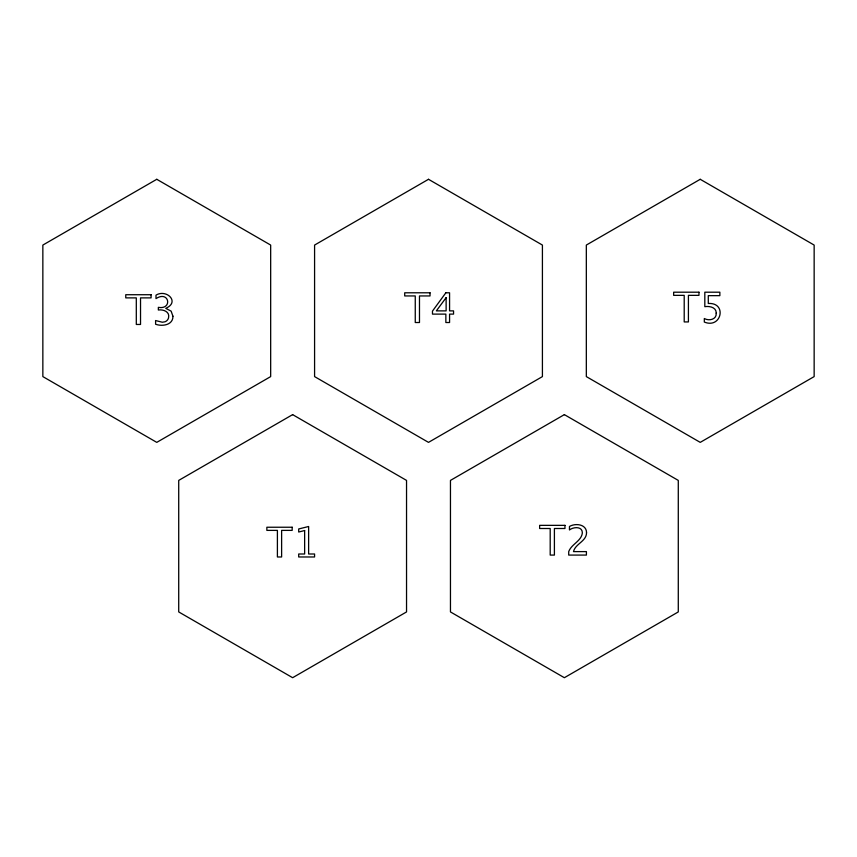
<?xml version="1.0" encoding="UTF-8"?>
<svg xmlns="http://www.w3.org/2000/svg" width="857" height="857" viewBox="0 0 857 857"><rect width="100%" height="100%" fill="white"/><g stroke="black" fill="none" stroke-linecap="round" stroke-linejoin="round"><path stroke-width="1.29" d="M716.227 313.212C716.752 319.586 708.835 321.204 704.315 318.515L704.315 322.05C721.476 329.142 727.357 302.35 708.289 303.485L708.289 295.654L719.859 295.654L719.859 292.194L704.818 292.194L704.818 306.667C709.403 305.863 716.506 307.288 716.227 313.212M172.932 316.222C173.21 325.124 162.123 326.678 155.599 324.235L155.599 320.539L162.305 322.232L164.876 321.814A5.881 5.881 0 0 0 167.693 319.682A5.41 5.41 0 0 0 168.583 317.54C169.943 311.605 163.055 309.248 158.352 310.009L158.352 307.342C172.782 309.945 169.204 290.052 155.995 298.622L155.995 295.162C166.451 288.691 180.377 302.071 165.744 308.349L171.132 311.145L172.932 316.222M586.552 532.818C586.381 541.442 575.347 543.692 573.494 551.608L586.413 551.608L586.413 555.079L568.716 555.079L568.716 551.608C571.437 544.056 581.378 541.217 582.353 532.925C582.439 526.048 573.269 526.862 569.455 529.969L569.455 526.477C575.411 522.899 586.627 524.141 586.552 532.818M445.854 292.794L432.474 311.112L432.474 314.112L445.854 314.112L445.854 322.521L449.571 322.521L449.571 314.112L453.557 314.112L453.557 310.877L449.571 310.877L449.571 292.794L445.854 292.794M446.122 297.658L436.352 310.877L446.122 310.877L446.122 297.658M156.767 179.295L42.85 245.07L42.85 376.598L156.767 442.373L270.673 376.598L270.673 245.07L156.767 179.295M428.5 179.295L314.583 245.07L314.583 376.598L428.5 442.373L542.417 376.598L542.417 245.07L428.5 179.295M292.633 414.627L178.717 480.402L178.717 611.93L292.633 677.705L406.539 611.93L406.539 480.402L292.633 414.627M700.233 179.295L586.327 245.07L586.327 376.598L700.233 442.373L814.15 376.598L814.15 245.07L700.233 179.295M564.367 414.627L450.461 480.402L450.461 611.93L564.367 677.705L678.283 611.93L678.283 480.402L564.367 414.627M304.642 530.537L298.697 532.015L298.697 528.962L308.627 526.498L308.627 553.997L314.573 553.997L314.573 556.975L298.697 556.975L298.697 553.997L304.642 553.997L304.642 530.537M698.969 292.194L673.656 292.194L673.656 295.354L684.207 295.354L684.207 321.932L688.417 321.932L688.417 295.354L698.969 295.354L698.969 292.194M430.032 292.794L404.708 292.794L404.708 295.944L415.259 295.944L415.259 322.521L419.48 322.521L419.48 295.944L430.032 295.944L430.032 292.794M151.078 294.722L125.765 294.722L125.765 297.882L136.306 297.882L136.306 324.46L140.527 324.46L140.527 297.882L151.078 297.882L151.078 294.722M564.956 525.352L539.642 525.352L539.642 528.501L550.194 528.501L550.194 555.079L554.404 555.079L554.404 528.501L564.956 528.501L564.956 525.352M292.173 527.237L266.859 527.237L266.859 530.387L277.4 530.387L277.4 556.975L281.621 556.975L281.621 530.387L292.173 530.387L292.173 527.237"/></g></svg>
